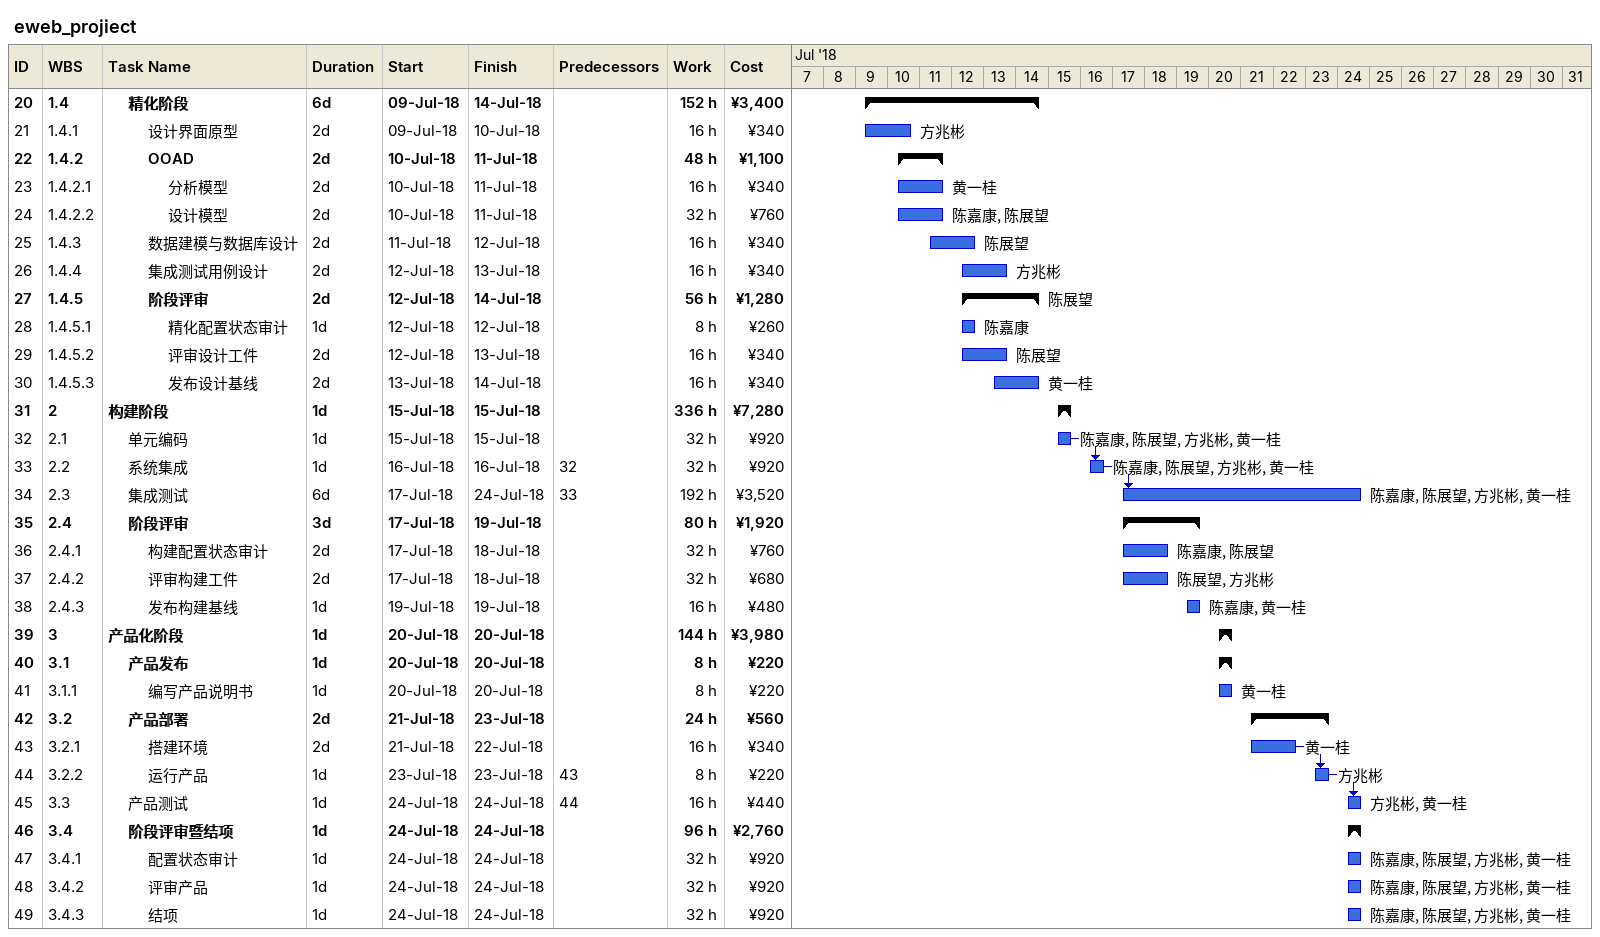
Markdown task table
eweb_projiect

| ID | WBS | Task | Duration | Start | Finish | Predecessors | Resources | Work (h) | Cost (¥) |
|---|---|---|---|---|---|---|---|---|---|
| 20 | 1.4 | **精化阶段** | 6d | 2018-07-09 | 2018-07-14 |  |  | 152 | 3400 |
| 21 | 1.4.1 | 设计界面原型 | 2d | 2018-07-09 | 2018-07-10 |  | 方兆彬 | 16 | 340 |
| 22 | 1.4.2 | **OOAD** | 2d | 2018-07-10 | 2018-07-11 |  |  | 48 | 1100 |
| 23 | 1.4.2.1 | 分析模型 | 2d | 2018-07-10 | 2018-07-11 |  | 黄一桂 | 16 | 340 |
| 24 | 1.4.2.2 | 设计模型 | 2d | 2018-07-10 | 2018-07-11 |  | 陈嘉康, 陈展望 | 32 | 760 |
| 25 | 1.4.3 | 数据建模与数据库设计 | 2d | 2018-07-11 | 2018-07-12 |  | 陈展望 | 16 | 340 |
| 26 | 1.4.4 | 集成测试用例设计 | 2d | 2018-07-12 | 2018-07-13 |  | 方兆彬 | 16 | 340 |
| 27 | 1.4.5 | **阶段评审** | 2d | 2018-07-12 | 2018-07-14 |  | 陈展望 | 56 | 1280 |
| 28 | 1.4.5.1 | 精化配置状态审计 | 1d | 2018-07-12 | 2018-07-12 |  | 陈嘉康 | 8 | 260 |
| 29 | 1.4.5.2 | 评审设计工件 | 2d | 2018-07-12 | 2018-07-13 |  | 陈展望 | 16 | 340 |
| 30 | 1.4.5.3 | 发布设计基线 | 2d | 2018-07-13 | 2018-07-14 |  | 黄一桂 | 16 | 340 |
| 31 | 2 | **构建阶段** | 1d | 2018-07-15 | 2018-07-15 |  |  | 336 | 7280 |
| 32 | 2.1 | 单元编码 | 1d | 2018-07-15 | 2018-07-15 |  | 陈嘉康, 陈展望, 方兆彬, 黄一桂 | 32 | 920 |
| 33 | 2.2 | 系统集成 | 1d | 2018-07-16 | 2018-07-16 | 32 | 陈嘉康, 陈展望, 方兆彬, 黄一桂 | 32 | 920 |
| 34 | 2.3 | 集成测试 | 6d | 2018-07-17 | 2018-07-24 | 33 | 陈嘉康, 陈展望, 方兆彬, 黄一桂 | 192 | 3520 |
| 35 | 2.4 | **阶段评审** | 3d | 2018-07-17 | 2018-07-19 |  |  | 80 | 1920 |
| 36 | 2.4.1 | 构建配置状态审计 | 2d | 2018-07-17 | 2018-07-18 |  | 陈嘉康, 陈展望 | 32 | 760 |
| 37 | 2.4.2 | 评审构建工件 | 2d | 2018-07-17 | 2018-07-18 |  | 陈展望, 方兆彬 | 32 | 680 |
| 38 | 2.4.3 | 发布构建基线 | 1d | 2018-07-19 | 2018-07-19 |  | 陈嘉康, 黄一桂 | 16 | 480 |
| 39 | 3 | **产品化阶段** | 1d | 2018-07-20 | 2018-07-20 |  |  | 144 | 3980 |
| 40 | 3.1 | **产品发布** | 1d | 2018-07-20 | 2018-07-20 |  |  | 8 | 220 |
| 41 | 3.1.1 | 编写产品说明书 | 1d | 2018-07-20 | 2018-07-20 |  | 黄一桂 | 8 | 220 |
| 42 | 3.2 | **产品部署** | 2d | 2018-07-21 | 2018-07-23 |  |  | 24 | 560 |
| 43 | 3.2.1 | 搭建环境 | 2d | 2018-07-21 | 2018-07-22 |  | 黄一桂 | 16 | 340 |
| 44 | 3.2.2 | 运行产品 | 1d | 2018-07-23 | 2018-07-23 | 43 | 方兆彬 | 8 | 220 |
| 45 | 3.3 | 产品测试 | 1d | 2018-07-24 | 2018-07-24 | 44 | 方兆彬, 黄一桂 | 16 | 440 |
| 46 | 3.4 | **阶段评审暨结项** | 1d | 2018-07-24 | 2018-07-24 |  |  | 96 | 2760 |
| 47 | 3.4.1 | 配置状态审计 | 1d | 2018-07-24 | 2018-07-24 |  | 陈嘉康, 陈展望, 方兆彬, 黄一桂 | 32 | 920 |
| 48 | 3.4.2 | 评审产品 | 1d | 2018-07-24 | 2018-07-24 |  | 陈嘉康, 陈展望, 方兆彬, 黄一桂 | 32 | 920 |
| 49 | 3.4.3 | 结项 | 1d | 2018-07-24 | 2018-07-24 |  | 陈嘉康, 陈展望, 方兆彬, 黄一桂 | 32 | 920 |
